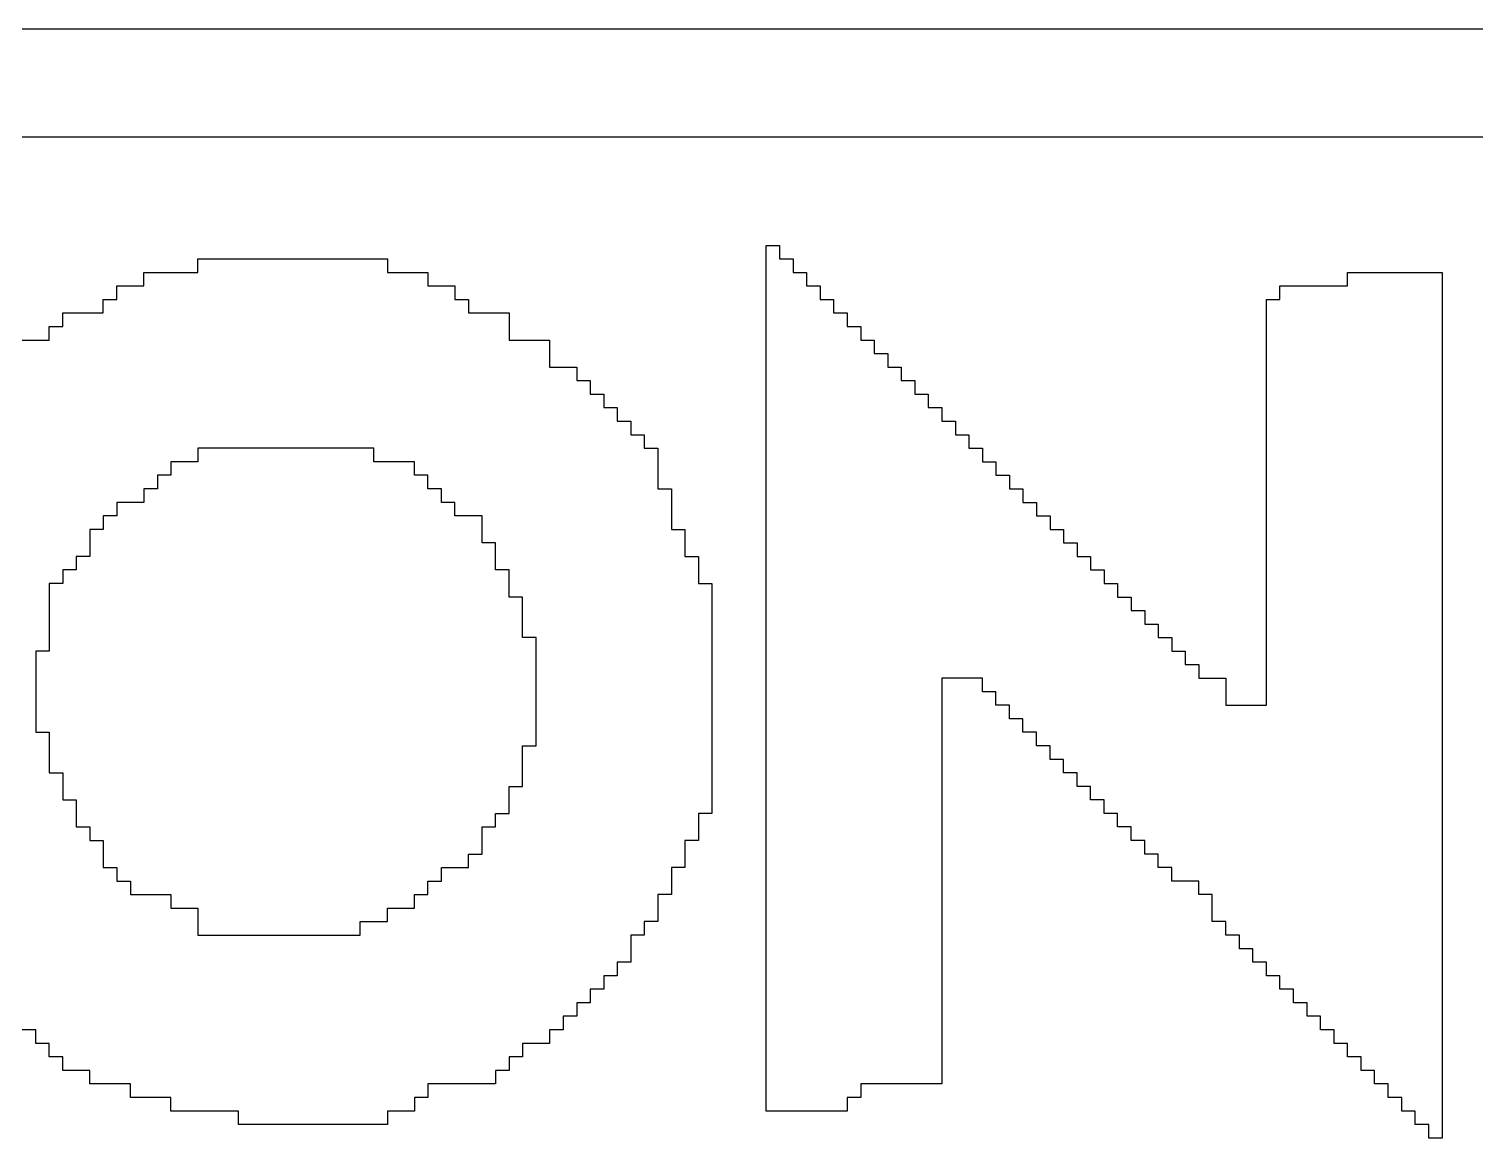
# Model space of a CAD drawing. Extents: x -38.5 to 38.5, y -15.1 to 10.1.
# Drawn here: x -22.24 to -5.12, y -2.98 to 10.14 of the extents above; entities that cross this region are included whole.
import ezdxf

# ---------------------------------------------------------------- set-up
doc = ezdxf.new("R2010")
doc.units = 0

msp = doc.modelspace()

# ---------------------------------------------------------------- linework, layer by layer
for p, q in [((-22.32, 10.136234), (-22.16, 10.136234)), ((-22.16, 10.136234), (-22, 10.136234)), ((-22, 10.136234), (-21.84, 10.136234)), ((-21.84, 10.136234), (-21.68, 10.136234)), ((-21.68, 10.136234), (-21.52, 10.136234)), ((-21.52, 10.136234), (-21.360001, 10.136234)), ((-21.360001, 10.136234), (-21.200001, 10.136234)), ((-21.200001, 10.136234), (-21.040001, 10.136234)), ((-21.040001, 10.136234), (-20.879999, 10.136234)), ((-20.879999, 10.136234), (-20.719999, 10.136234)), ((-20.719999, 10.136234), (-20.559999, 10.136234)), ((-20.559999, 10.136234), (-20.4, 10.136234)), ((-20.4, 10.136234), (-20.24, 10.136234)), ((-20.24, 10.136234), (-20.08, 10.136234)), ((-20.08, 10.136234), (-19.92, 10.136234)), ((-19.92, 10.136234), (-19.76, 10.136234)), ((-19.76, 10.136234), (-19.6, 10.136234)), ((-19.6, 10.136234), (-19.440001, 10.136234)), ((-19.440001, 10.136234), (-19.280001, 10.136234)), ((-19.280001, 10.136234), (-19.120001, 10.136234)), ((-19.120001, 10.136234), (-18.959999, 10.136234)), ((-18.959999, 10.136234), (-18.799999, 10.136234)), ((-18.799999, 10.136234), (-18.639999, 10.136234)), ((-18.639999, 10.136234), (-18.48, 10.136234)), ((-18.48, 10.136234), (-18.32, 10.136234)), ((-18.32, 10.136234), (-18.16, 10.136234)), ((-18.16, 10.136234), (-18, 10.136234)), ((-18, 10.136234), (-17.84, 10.136234)), ((-17.84, 10.136234), (-17.68, 10.136234)), ((-17.68, 10.136234), (-17.52, 10.136234)), ((-17.52, 10.136234), (-17.360001, 10.136234)), ((-17.360001, 10.136234), (-17.200001, 10.136234)), ((-17.200001, 10.136234), (-17.040001, 10.136234)), ((-17.040001, 10.136234), (-16.879999, 10.136234)), ((-16.879999, 10.136234), (-16.719999, 10.136234)), ((-16.719999, 10.136234), (-16.559999, 10.136234)), ((-16.559999, 10.136234), (-16.4, 10.136234)), ((-16.4, 10.136234), (-16.24, 10.136234)), ((-16.24, 10.136234), (-16.08, 10.136234)), ((-16.08, 10.136234), (-15.92, 10.136234)), ((-15.92, 10.136234), (-15.76, 10.136234)), ((-15.76, 10.136234), (-15.6, 10.136234)), ((-15.6, 10.136234), (-15.440001, 10.136234)), ((-15.440001, 10.136234), (-15.280001, 10.136234)), ((-15.280001, 10.136234), (-15.120001, 10.136234)), ((-15.120001, 10.136234), (-14.959999, 10.136234)), ((-14.959999, 10.136234), (-14.799999, 10.136234)), ((-14.799999, 10.136234), (-14.639999, 10.136234)), ((-14.639999, 10.136234), (-14.48, 10.136234)), ((-14.48, 10.136234), (-14.32, 10.136234)), ((-14.32, 10.136234), (-14.16, 10.136234)), ((-14.16, 10.136234), (-14, 10.136234)), ((-14, 10.136234), (-13.84, 10.136234)), ((-13.84, 10.136234), (-13.68, 10.136234)), ((-13.68, 10.136234), (-13.52, 10.136234)), ((-13.52, 10.136234), (-13.360001, 10.136234)), ((-13.360001, 10.136234), (-13.200001, 10.136234)), ((-13.200001, 10.136234), (-13.040001, 10.136234)), ((-13.040001, 10.136234), (-12.879999, 10.136234)), ((-12.879999, 10.136234), (-12.719999, 10.136234)), ((-12.719999, 10.136234), (-12.559999, 10.136234)), ((-12.559999, 10.136234), (-12.4, 10.136234)), ((-12.4, 10.136234), (-12.24, 10.136234)), ((-12.24, 10.136234), (-12.08, 10.136234)), ((-12.08, 10.136234), (-11.92, 10.136234)), ((-11.92, 10.136234), (-11.76, 10.136234)), ((-11.76, 10.136234), (-11.6, 10.136234)), ((-11.6, 10.136234), (-11.440001, 10.136234)), ((-11.440001, 10.136234), (-11.280001, 10.136234)), ((-11.280001, 10.136234), (-11.120001, 10.136234)), ((-11.120001, 10.136234), (-10.959999, 10.136234)), ((-10.959999, 10.136234), (-10.799999, 10.136234)), ((-10.799999, 10.136234), (-10.639999, 10.136234)), ((-10.639999, 10.136234), (-10.48, 10.136234)), ((-10.48, 10.136234), (-10.32, 10.136234)), ((-10.32, 10.136234), (-10.16, 10.136234)), ((-10.16, 10.136234), (-10, 10.136234)), ((-10, 10.136234), (-9.84, 10.136234)), ((-9.84, 10.136234), (-9.68, 10.136234)), ((-9.68, 10.136234), (-9.52, 10.136234)), ((-9.52, 10.136234), (-9.360001, 10.136234)), ((-9.360001, 10.136234), (-9.200001, 10.136234)), ((-9.200001, 10.136234), (-9.040001, 10.136234)), ((-9.040001, 10.136234), (-8.880001, 10.136234)), ((-8.880001, 10.136234), (-8.720001, 10.136234)), ((-8.720001, 10.136234), (-8.560001, 10.136234)), ((-8.560001, 10.136234), (-8.400002, 10.136234)), ((-8.400002, 10.136234), (-8.240002, 10.136234)), ((-8.240002, 10.136234), (-8.080002, 10.136234)), ((-8.080002, 10.136234), (-7.919998, 10.136234)), ((-7.919998, 10.136234), (-7.759998, 10.136234)), ((-7.759998, 10.136234), (-7.599998, 10.136234)), ((-7.599998, 10.136234), (-7.439999, 10.136234)), ((-7.439999, 10.136234), (-7.279999, 10.136234)), ((-7.279999, 10.136234), (-7.119999, 10.136234)), ((-7.119999, 10.136234), (-6.959999, 10.136234)), ((-6.959999, 10.136234), (-6.799999, 10.136234)), ((-6.799999, 10.136234), (-6.639999, 10.136234)), ((-6.639999, 10.136234), (-6.48, 10.136234)), ((-6.48, 10.136234), (-6.32, 10.136234)), ((-6.32, 10.136234), (-6.16, 10.136234)), ((-6.16, 10.136234), (-6, 10.136234)), ((-6, 10.136234), (-5.84, 10.136234)), ((-5.84, 10.136234), (-5.68, 10.136234)), ((-5.68, 10.136234), (-5.52, 10.136234)), ((-5.52, 10.136234), (-5.360001, 10.136234)), ((-5.360001, 10.136234), (-5.200001, 10.136234)), ((-5.200001, 10.136234), (-5.040001, 10.136234)), ((-22.16, 8.856234), (-22.32, 8.856234)), ((-22, 8.856234), (-22.16, 8.856234)), ((-21.84, 8.856234), (-22, 8.856234)), ((-21.68, 8.856234), (-21.84, 8.856234)), ((-21.52, 8.856234), (-21.68, 8.856234)), ((-21.360001, 8.856234), (-21.52, 8.856234)), ((-21.200001, 8.856234), (-21.360001, 8.856234)), ((-21.040001, 8.856234), (-21.200001, 8.856234)), ((-20.879999, 8.856234), (-21.040001, 8.856234)), ((-20.719999, 8.856234), (-20.879999, 8.856234)), ((-20.559999, 8.856234), (-20.719999, 8.856234)), ((-20.4, 8.856234), (-20.559999, 8.856234)), ((-20.24, 8.856234), (-20.4, 8.856234)), ((-20.08, 8.856234), (-20.24, 8.856234)), ((-19.92, 8.856234), (-20.08, 8.856234)), ((-19.76, 8.856234), (-19.92, 8.856234)), ((-19.6, 8.856234), (-19.76, 8.856234)), ((-19.440001, 8.856234), (-19.6, 8.856234)), ((-19.280001, 8.856234), (-19.440001, 8.856234)), ((-19.120001, 8.856234), (-19.280001, 8.856234)), ((-18.959999, 8.856234), (-19.120001, 8.856234)), ((-18.799999, 8.856234), (-18.959999, 8.856234)), ((-18.639999, 8.856234), (-18.799999, 8.856234)), ((-18.48, 8.856234), (-18.639999, 8.856234)), ((-18.32, 8.856234), (-18.48, 8.856234)), ((-18.16, 8.856234), (-18.32, 8.856234)), ((-18, 8.856234), (-18.16, 8.856234)), ((-17.84, 8.856234), (-18, 8.856234)), ((-17.68, 8.856234), (-17.84, 8.856234)), ((-17.52, 8.856234), (-17.68, 8.856234)), ((-17.360001, 8.856234), (-17.52, 8.856234)), ((-17.200001, 8.856234), (-17.360001, 8.856234)), ((-17.040001, 8.856234), (-17.200001, 8.856234)), ((-16.879999, 8.856234), (-17.040001, 8.856234)), ((-16.719999, 8.856234), (-16.879999, 8.856234)), ((-16.559999, 8.856234), (-16.719999, 8.856234)), ((-16.4, 8.856234), (-16.559999, 8.856234)), ((-16.24, 8.856234), (-16.4, 8.856234)), ((-16.08, 8.856234), (-16.24, 8.856234)), ((-15.92, 8.856234), (-16.08, 8.856234)), ((-15.76, 8.856234), (-15.92, 8.856234)), ((-15.6, 8.856234), (-15.76, 8.856234)), ((-15.440001, 8.856234), (-15.6, 8.856234)), ((-15.280001, 8.856234), (-15.440001, 8.856234)), ((-15.120001, 8.856234), (-15.280001, 8.856234)), ((-14.959999, 8.856234), (-15.120001, 8.856234)), ((-14.799999, 8.856234), (-14.959999, 8.856234)), ((-14.639999, 8.856234), (-14.799999, 8.856234)), ((-14.48, 8.856234), (-14.639999, 8.856234)), ((-14.32, 8.856234), (-14.48, 8.856234)), ((-14.16, 8.856234), (-14.32, 8.856234)), ((-14, 8.856234), (-14.16, 8.856234)), ((-13.84, 8.856234), (-14, 8.856234)), ((-13.68, 8.856234), (-13.84, 8.856234)), ((-13.52, 8.856234), (-13.68, 8.856234)), ((-13.360001, 8.856234), (-13.52, 8.856234)), ((-13.200001, 8.856234), (-13.360001, 8.856234)), ((-13.040001, 8.856234), (-13.200001, 8.856234)), ((-12.879999, 8.856234), (-13.040001, 8.856234)), ((-12.719999, 8.856234), (-12.879999, 8.856234)), ((-12.559999, 8.856234), (-12.719999, 8.856234)), ((-12.4, 8.856234), (-12.559999, 8.856234)), ((-12.24, 8.856234), (-12.4, 8.856234)), ((-12.08, 8.856234), (-12.24, 8.856234)), ((-11.92, 8.856234), (-12.08, 8.856234)), ((-11.76, 8.856234), (-11.92, 8.856234)), ((-11.6, 8.856234), (-11.76, 8.856234)), ((-11.440001, 8.856234), (-11.6, 8.856234)), ((-11.280001, 8.856234), (-11.440001, 8.856234)), ((-11.120001, 8.856234), (-11.280001, 8.856234)), ((-10.959999, 8.856234), (-11.120001, 8.856234)), ((-10.799999, 8.856234), (-10.959999, 8.856234)), ((-10.639999, 8.856234), (-10.799999, 8.856234)), ((-10.48, 8.856234), (-10.639999, 8.856234)), ((-10.32, 8.856234), (-10.48, 8.856234)), ((-10.16, 8.856234), (-10.32, 8.856234)), ((-10, 8.856234), (-10.16, 8.856234)), ((-9.84, 8.856234), (-10, 8.856234)), ((-9.68, 8.856234), (-9.84, 8.856234)), ((-9.52, 8.856234), (-9.68, 8.856234)), ((-9.360001, 8.856234), (-9.52, 8.856234)), ((-9.200001, 8.856234), (-9.360001, 8.856234)), ((-9.040001, 8.856234), (-9.200001, 8.856234)), ((-8.880001, 8.856234), (-9.040001, 8.856234)), ((-8.720001, 8.856234), (-8.880001, 8.856234)), ((-8.560001, 8.856234), (-8.720001, 8.856234)), ((-8.400002, 8.856234), (-8.560001, 8.856234)), ((-8.240002, 8.856234), (-8.400002, 8.856234)), ((-8.080002, 8.856234), (-8.240002, 8.856234)), ((-7.919998, 8.856234), (-8.080002, 8.856234)), ((-7.759998, 8.856234), (-7.919998, 8.856234)), ((-7.599998, 8.856234), (-7.759998, 8.856234)), ((-7.439999, 8.856234), (-7.599998, 8.856234)), ((-7.279999, 8.856234), (-7.439999, 8.856234)), ((-7.119999, 8.856234), (-7.279999, 8.856234)), ((-6.959999, 8.856234), (-7.119999, 8.856234)), ((-6.799999, 8.856234), (-6.959999, 8.856234)), ((-6.639999, 8.856234), (-6.799999, 8.856234)), ((-6.48, 8.856234), (-6.639999, 8.856234)), ((-6.32, 8.856234), (-6.48, 8.856234)), ((-6.16, 8.856234), (-6.32, 8.856234)), ((-6, 8.856234), (-6.16, 8.856234)), ((-5.84, 8.856234), (-6, 8.856234)), ((-5.68, 8.856234), (-5.84, 8.856234)), ((-5.52, 8.856234), (-5.68, 8.856234)), ((-5.360001, 8.856234), (-5.52, 8.856234)), ((-5.200001, 8.856234), (-5.360001, 8.856234)), ((-5.040001, 8.856234), (-5.200001, 8.856234)), ((-13.52, 7.576234), (-13.360001, 7.576234)), ((-13.52, 7.416234), (-13.52, 7.576234)), ((-13.360001, 7.576234), (-13.360001, 7.416234)), ((-20.24, 7.416234), (-20.08, 7.416234)), ((-20.24, 7.256234), (-20.24, 7.416234)), ((-20.08, 7.416234), (-19.92, 7.416234)), ((-19.92, 7.416234), (-19.76, 7.416234)), ((-19.76, 7.416234), (-19.6, 7.416234)), ((-19.6, 7.416234), (-19.440001, 7.416234)), ((-19.440001, 7.416234), (-19.280001, 7.416234)), ((-19.280001, 7.416234), (-19.120001, 7.416234)), ((-19.120001, 7.416234), (-18.959999, 7.416234)), ((-18.959999, 7.416234), (-18.799999, 7.416234)), ((-18.799999, 7.416234), (-18.639999, 7.416234)), ((-18.639999, 7.416234), (-18.48, 7.416234)), ((-18.48, 7.416234), (-18.32, 7.416234)), ((-18.32, 7.416234), (-18.16, 7.416234)), ((-18.16, 7.416234), (-18, 7.416234)), ((-18, 7.416234), (-18, 7.256234)), ((-13.52, 7.256234), (-13.52, 7.416234)), ((-13.360001, 7.416234), (-13.200001, 7.416234)), ((-13.200001, 7.416234), (-13.200001, 7.256234)), ((-20.879999, 7.256234), (-20.719999, 7.256234)), ((-20.879999, 7.096234), (-20.879999, 7.256234)), ((-20.719999, 7.256234), (-20.559999, 7.256234)), ((-20.559999, 7.256234), (-20.4, 7.256234)), ((-20.4, 7.256234), (-20.24, 7.256234)), ((-18, 7.256234), (-17.84, 7.256234)), ((-17.84, 7.256234), (-17.68, 7.256234)), ((-17.68, 7.256234), (-17.52, 7.256234)), ((-17.52, 7.256234), (-17.52, 7.096234)), ((-13.52, 7.096234), (-13.52, 7.256234)), ((-13.200001, 7.256234), (-13.040001, 7.256234)), ((-13.040001, 7.256234), (-13.040001, 7.096234)), ((-6.639999, 7.256234), (-6.48, 7.256234)), ((-6.639999, 7.096234), (-6.639999, 7.256234)), ((-6.48, 7.256234), (-6.32, 7.256234)), ((-6.32, 7.256234), (-6.16, 7.256234)), ((-6.16, 7.256234), (-6, 7.256234)), ((-6, 7.256234), (-5.84, 7.256234)), ((-5.84, 7.256234), (-5.68, 7.256234)), ((-5.68, 7.256234), (-5.52, 7.256234)), ((-5.52, 7.256234), (-5.52, 7.096234)), ((-21.200001, 7.096234), (-21.040001, 7.096234)), ((-21.200001, 6.936234), (-21.200001, 7.096234)), ((-21.040001, 7.096234), (-20.879999, 7.096234)), ((-17.52, 7.096234), (-17.360001, 7.096234)), ((-17.360001, 7.096234), (-17.200001, 7.096234)), ((-17.200001, 7.096234), (-17.200001, 6.936234)), ((-13.52, 6.936234), (-13.52, 7.096234)), ((-13.040001, 7.096234), (-12.879999, 7.096234)), ((-12.879999, 7.096234), (-12.879999, 6.936234)), ((-7.439999, 7.096234), (-7.279999, 7.096234)), ((-7.439999, 6.936234), (-7.439999, 7.096234)), ((-7.279999, 7.096234), (-7.119999, 7.096234)), ((-7.119999, 7.096234), (-6.959999, 7.096234)), ((-6.959999, 7.096234), (-6.799999, 7.096234)), ((-6.799999, 7.096234), (-6.639999, 7.096234)), ((-5.52, 7.096234), (-5.52, 6.936234)), ((-21.360001, 6.936234), (-21.200001, 6.936234)), ((-21.360001, 6.776235), (-21.360001, 6.936234)), ((-17.200001, 6.936234), (-17.040001, 6.936234)), ((-17.040001, 6.936234), (-17.040001, 6.776235)), ((-13.52, 6.776235), (-13.52, 6.936234)), ((-12.879999, 6.936234), (-12.719999, 6.936234)), ((-12.719999, 6.936234), (-12.719999, 6.776235)), ((-7.599998, 6.936234), (-7.439999, 6.936234)), ((-7.599998, 6.776235), (-7.599998, 6.936234)), ((-5.52, 6.936234), (-5.52, 6.776235)), ((-21.84, 6.776235), (-21.68, 6.776235)), ((-21.84, 6.616234), (-21.84, 6.776235)), ((-21.68, 6.776235), (-21.52, 6.776235)), ((-21.52, 6.776235), (-21.360001, 6.776235)), ((-17.040001, 6.776235), (-16.879999, 6.776235)), ((-16.879999, 6.776235), (-16.719999, 6.776235)), ((-16.719999, 6.776235), (-16.559999, 6.776235)), ((-16.559999, 6.776235), (-16.559999, 6.616234)), ((-13.52, 6.616234), (-13.52, 6.776235)), ((-12.719999, 6.776235), (-12.559999, 6.776235)), ((-12.559999, 6.776235), (-12.559999, 6.616234)), ((-7.599998, 6.616234), (-7.599998, 6.776235)), ((-5.52, 6.776235), (-5.52, 6.616234)), ((-22, 6.616234), (-21.84, 6.616234)), ((-22, 6.456234), (-22, 6.616234)), ((-16.559999, 6.616234), (-16.559999, 6.456234)), ((-13.52, 6.456234), (-13.52, 6.616234)), ((-12.559999, 6.616234), (-12.4, 6.616234)), ((-12.4, 6.616234), (-12.4, 6.456234)), ((-7.599998, 6.456234), (-7.599998, 6.616234)), ((-5.52, 6.616234), (-5.52, 6.456234)), ((-22.32, 6.456234), (-22.16, 6.456234)), ((-22.16, 6.456234), (-22, 6.456234)), ((-16.559999, 6.456234), (-16.4, 6.456234)), ((-16.4, 6.456234), (-16.24, 6.456234)), ((-16.24, 6.456234), (-16.08, 6.456234)), ((-16.08, 6.456234), (-16.08, 6.296234)), ((-13.52, 6.296234), (-13.52, 6.456234)), ((-12.4, 6.456234), (-12.24, 6.456234)), ((-12.24, 6.456234), (-12.24, 6.296234)), ((-7.599998, 6.296234), (-7.599998, 6.456234)), ((-5.52, 6.456234), (-5.52, 6.296234)), ((-16.08, 6.296234), (-16.08, 6.136234)), ((-13.52, 6.136234), (-13.52, 6.296234)), ((-12.24, 6.296234), (-12.08, 6.296234)), ((-12.08, 6.296234), (-12.08, 6.136234)), ((-7.599998, 6.136234), (-7.599998, 6.296234)), ((-5.52, 6.296234), (-5.52, 6.136234)), ((-16.08, 6.136234), (-15.92, 6.136234)), ((-15.92, 6.136234), (-15.76, 6.136234)), ((-15.76, 6.136234), (-15.76, 5.976234)), ((-13.52, 5.976234), (-13.52, 6.136234)), ((-12.08, 6.136234), (-11.92, 6.136234)), ((-11.92, 6.136234), (-11.92, 5.976234)), ((-7.599998, 5.976234), (-7.599998, 6.136234)), ((-5.52, 6.136234), (-5.52, 5.976234)), ((-15.76, 5.976234), (-15.6, 5.976234)), ((-15.6, 5.976234), (-15.6, 5.816235)), ((-13.52, 5.816235), (-13.52, 5.976234)), ((-11.92, 5.976234), (-11.76, 5.976234)), ((-11.76, 5.976234), (-11.76, 5.816235)), ((-7.599998, 5.816235), (-7.599998, 5.976234)), ((-5.52, 5.976234), (-5.52, 5.816235)), ((-15.6, 5.816235), (-15.440001, 5.816235)), ((-15.440001, 5.816235), (-15.440001, 5.656234)), ((-15.440001, 5.656234), (-15.280001, 5.656234)), ((-15.280001, 5.656234), (-15.280001, 5.496234)), ((-13.52, 5.656234), (-13.52, 5.816235)), ((-13.52, 5.496234), (-13.52, 5.656234)), ((-11.76, 5.816235), (-11.6, 5.816235)), ((-11.6, 5.816235), (-11.6, 5.656234)), ((-11.6, 5.656234), (-11.440001, 5.656234)), ((-11.440001, 5.656234), (-11.440001, 5.496234)), ((-7.599998, 5.656234), (-7.599998, 5.816235)), ((-7.599998, 5.496234), (-7.599998, 5.656234)), ((-5.52, 5.816235), (-5.52, 5.656234)), ((-5.52, 5.656234), (-5.52, 5.496234)), ((-15.280001, 5.496234), (-15.120001, 5.496234)), ((-15.120001, 5.496234), (-15.120001, 5.336234)), ((-13.52, 5.336234), (-13.52, 5.496234)), ((-11.440001, 5.496234), (-11.280001, 5.496234)), ((-11.280001, 5.496234), (-11.280001, 5.336234)), ((-7.599998, 5.336234), (-7.599998, 5.496234)), ((-5.52, 5.496234), (-5.52, 5.336234)), ((-15.120001, 5.336234), (-14.959999, 5.336234)), ((-14.959999, 5.336234), (-14.959999, 5.176234)), ((-13.52, 5.176234), (-13.52, 5.336234)), ((-11.280001, 5.336234), (-11.120001, 5.336234)), ((-11.120001, 5.336234), (-11.120001, 5.176234)), ((-7.599998, 5.176234), (-7.599998, 5.336234)), ((-5.52, 5.336234), (-5.52, 5.176234)), ((-20.08, 5.176234), (-20.24, 5.176234)), ((-20.24, 5.176234), (-20.24, 5.016234)), ((-19.92, 5.176234), (-20.08, 5.176234)), ((-19.76, 5.176234), (-19.92, 5.176234)), ((-19.6, 5.176234), (-19.76, 5.176234)), ((-19.440001, 5.176234), (-19.6, 5.176234)), ((-19.280001, 5.176234), (-19.440001, 5.176234)), ((-19.120001, 5.176234), (-19.280001, 5.176234)), ((-18.959999, 5.176234), (-19.120001, 5.176234)), ((-18.799999, 5.176234), (-18.959999, 5.176234)), ((-18.639999, 5.176234), (-18.799999, 5.176234)), ((-18.48, 5.176234), (-18.639999, 5.176234)), ((-18.32, 5.176234), (-18.48, 5.176234)), ((-18.16, 5.176234), (-18.32, 5.176234)), ((-18.16, 5.016234), (-18.16, 5.176234)), ((-14.959999, 5.176234), (-14.799999, 5.176234)), ((-14.799999, 5.176234), (-14.799999, 5.016234)), ((-13.52, 5.016234), (-13.52, 5.176234)), ((-11.120001, 5.176234), (-10.959999, 5.176234)), ((-10.959999, 5.176234), (-10.959999, 5.016234)), ((-7.599998, 5.016234), (-7.599998, 5.176234)), ((-5.52, 5.176234), (-5.52, 5.016234)), ((-20.4, 5.016234), (-20.559999, 5.016234)), ((-20.559999, 5.016234), (-20.559999, 4.856235)), ((-20.24, 5.016234), (-20.4, 5.016234)), ((-18, 5.016234), (-18.16, 5.016234)), ((-17.84, 5.016234), (-18, 5.016234)), ((-17.68, 5.016234), (-17.84, 5.016234)), ((-17.68, 4.856235), (-17.68, 5.016234)), ((-14.799999, 5.016234), (-14.799999, 4.856235)), ((-13.52, 4.856235), (-13.52, 5.016234)), ((-10.959999, 5.016234), (-10.799999, 5.016234)), ((-10.799999, 5.016234), (-10.799999, 4.856235)), ((-7.599998, 4.856235), (-7.599998, 5.016234)), ((-5.52, 5.016234), (-5.52, 4.856235)), ((-20.559999, 4.856235), (-20.719999, 4.856235)), ((-20.719999, 4.856235), (-20.719999, 4.696234)), ((-17.52, 4.856235), (-17.68, 4.856235)), ((-17.52, 4.696234), (-17.52, 4.856235)), ((-14.799999, 4.856235), (-14.799999, 4.696234)), ((-13.52, 4.696234), (-13.52, 4.856235)), ((-10.799999, 4.856235), (-10.639999, 4.856235)), ((-10.639999, 4.856235), (-10.639999, 4.696234)), ((-7.599998, 4.696234), (-7.599998, 4.856235)), ((-5.52, 4.856235), (-5.52, 4.696234)), ((-20.719999, 4.696234), (-20.879999, 4.696234)), ((-20.879999, 4.696234), (-20.879999, 4.536234)), ((-17.360001, 4.696234), (-17.52, 4.696234)), ((-17.360001, 4.536234), (-17.360001, 4.696234)), ((-14.799999, 4.696234), (-14.639999, 4.696234)), ((-14.639999, 4.696234), (-14.639999, 4.536234)), ((-13.52, 4.536234), (-13.52, 4.696234)), ((-10.639999, 4.696234), (-10.48, 4.696234)), ((-10.48, 4.696234), (-10.48, 4.536234)), ((-7.599998, 4.536234), (-7.599998, 4.696234)), ((-5.52, 4.696234), (-5.52, 4.536234)), ((-21.040001, 4.536234), (-21.200001, 4.536234)), ((-21.200001, 4.536234), (-21.200001, 4.376234)), ((-20.879999, 4.536234), (-21.040001, 4.536234)), ((-17.200001, 4.536234), (-17.360001, 4.536234)), ((-17.200001, 4.376234), (-17.200001, 4.536234)), ((-14.639999, 4.536234), (-14.639999, 4.376234)), ((-13.52, 4.376234), (-13.52, 4.536234)), ((-10.48, 4.536234), (-10.32, 4.536234)), ((-10.32, 4.536234), (-10.32, 4.376234)), ((-7.599998, 4.376234), (-7.599998, 4.536234)), ((-5.52, 4.536234), (-5.52, 4.376234)), ((-21.200001, 4.376234), (-21.360001, 4.376234)), ((-21.360001, 4.376234), (-21.360001, 4.216234)), ((-17.040001, 4.376234), (-17.200001, 4.376234)), ((-16.879999, 4.376234), (-17.040001, 4.376234)), ((-16.879999, 4.216234), (-16.879999, 4.376234)), ((-14.639999, 4.376234), (-14.639999, 4.216234)), ((-13.52, 4.216234), (-13.52, 4.376234)), ((-10.32, 4.376234), (-10.16, 4.376234)), ((-10.16, 4.376234), (-10.16, 4.216234)), ((-7.599998, 4.216234), (-7.599998, 4.376234)), ((-5.52, 4.376234), (-5.52, 4.216234)), ((-21.360001, 4.216234), (-21.52, 4.216234)), ((-21.52, 4.216234), (-21.52, 4.056234)), ((-16.879999, 4.056234), (-16.879999, 4.216234)), ((-14.639999, 4.216234), (-14.48, 4.216234)), ((-14.48, 4.216234), (-14.48, 4.056234)), ((-13.52, 4.056234), (-13.52, 4.216234)), ((-10.16, 4.216234), (-10, 4.216234)), ((-10, 4.216234), (-10, 4.056234)), ((-7.599998, 4.056234), (-7.599998, 4.216234)), ((-5.52, 4.216234), (-5.52, 4.056234)), ((-21.52, 4.056234), (-21.52, 3.896235)), ((-16.719999, 4.056234), (-16.879999, 4.056234)), ((-16.719999, 3.896235), (-16.719999, 4.056234)), ((-14.48, 4.056234), (-14.48, 3.896235)), ((-13.52, 3.896235), (-13.52, 4.056234)), ((-10, 4.056234), (-9.84, 4.056234)), ((-9.84, 4.056234), (-9.84, 3.896235)), ((-7.599998, 3.896235), (-7.599998, 4.056234)), ((-5.52, 4.056234), (-5.52, 3.896235)), ((-21.52, 3.896235), (-21.68, 3.896235)), ((-21.68, 3.896235), (-21.68, 3.736235)), ((-16.719999, 3.736235), (-16.719999, 3.896235)), ((-14.48, 3.896235), (-14.32, 3.896235)), ((-14.32, 3.896235), (-14.32, 3.736235)), ((-13.52, 3.736235), (-13.52, 3.896235)), ((-9.84, 3.896235), (-9.68, 3.896235)), ((-9.68, 3.896235), (-9.68, 3.736235)), ((-7.599998, 3.736235), (-7.599998, 3.896235)), ((-5.52, 3.896235), (-5.52, 3.736235)), ((-21.68, 3.736235), (-21.84, 3.736235)), ((-21.84, 3.736235), (-21.84, 3.576234)), ((-16.559999, 3.736235), (-16.719999, 3.736235)), ((-16.559999, 3.576234), (-16.559999, 3.736235)), ((-14.32, 3.736235), (-14.32, 3.576234)), ((-13.52, 3.576234), (-13.52, 3.736235)), ((-9.68, 3.736235), (-9.52, 3.736235)), ((-9.52, 3.736235), (-9.52, 3.576234)), ((-7.599998, 3.576234), (-7.599998, 3.736235)), ((-5.52, 3.736235), (-5.52, 3.576234)), ((-21.84, 3.576234), (-22, 3.576234)), ((-22, 3.576234), (-22, 3.416234)), ((-16.559999, 3.416234), (-16.559999, 3.576234)), ((-14.32, 3.576234), (-14.16, 3.576234)), ((-14.16, 3.576234), (-14.16, 3.416234)), ((-13.52, 3.416234), (-13.52, 3.576234)), ((-9.52, 3.576234), (-9.360001, 3.576234)), ((-9.360001, 3.576234), (-9.360001, 3.416234)), ((-7.599998, 3.416234), (-7.599998, 3.576234)), ((-5.52, 3.576234), (-5.52, 3.416234)), ((-22, 3.416234), (-22, 3.256234)), ((-22, 3.256234), (-22, 3.096234)), ((-16.4, 3.416234), (-16.559999, 3.416234)), ((-16.4, 3.256234), (-16.4, 3.416234)), ((-16.4, 3.096234), (-16.4, 3.256234)), ((-14.16, 3.416234), (-14.16, 3.256234)), ((-14.16, 3.256234), (-14.16, 3.096234)), ((-13.52, 3.256234), (-13.52, 3.416234)), ((-13.52, 3.096234), (-13.52, 3.256234)), ((-9.360001, 3.416234), (-9.200001, 3.416234)), ((-9.200001, 3.416234), (-9.200001, 3.256234)), ((-9.200001, 3.256234), (-9.040001, 3.256234)), ((-9.040001, 3.256234), (-9.040001, 3.096234)), ((-7.599998, 3.256234), (-7.599998, 3.416234)), ((-7.599998, 3.096234), (-7.599998, 3.256234)), ((-5.52, 3.416234), (-5.52, 3.256234)), ((-5.52, 3.256234), (-5.52, 3.096234)), ((-22, 3.096234), (-22, 2.936234)), ((-16.4, 2.936234), (-16.4, 3.096234)), ((-14.16, 3.096234), (-14.16, 2.936234)), ((-13.52, 2.936234), (-13.52, 3.096234)), ((-9.040001, 3.096234), (-8.880001, 3.096234)), ((-8.880001, 3.096234), (-8.880001, 2.936234)), ((-7.599998, 2.936234), (-7.599998, 3.096234)), ((-5.52, 3.096234), (-5.52, 2.936234)), ((-22, 2.936234), (-22, 2.776235)), ((-16.24, 2.936234), (-16.4, 2.936234)), ((-16.24, 2.776235), (-16.24, 2.936234)), ((-14.16, 2.936234), (-14.16, 2.776235)), ((-13.52, 2.776235), (-13.52, 2.936234)), ((-8.880001, 2.936234), (-8.720001, 2.936234)), ((-8.720001, 2.936234), (-8.720001, 2.776235)), ((-7.599998, 2.776235), (-7.599998, 2.936234)), ((-5.52, 2.936234), (-5.52, 2.776235)), ((-22, 2.776235), (-22.16, 2.776235)), ((-22.16, 2.776235), (-22.16, 2.616234)), ((-16.24, 2.616234), (-16.24, 2.776235)), ((-14.16, 2.776235), (-14.16, 2.616234)), ((-13.52, 2.616234), (-13.52, 2.776235)), ((-8.720001, 2.776235), (-8.560001, 2.776235)), ((-8.560001, 2.776235), (-8.560001, 2.616234)), ((-7.599998, 2.616234), (-7.599998, 2.776235)), ((-5.52, 2.776235), (-5.52, 2.616234)), ((-22.16, 2.616234), (-22.16, 2.456234)), ((-16.24, 2.456234), (-16.24, 2.616234)), ((-14.16, 2.616234), (-14.16, 2.456234)), ((-13.52, 2.456234), (-13.52, 2.616234)), ((-8.560001, 2.616234), (-8.400002, 2.616234)), ((-8.400002, 2.616234), (-8.400002, 2.456234)), ((-7.599998, 2.456234), (-7.599998, 2.616234)), ((-5.52, 2.616234), (-5.52, 2.456234)), ((-22.16, 2.456234), (-22.16, 2.296234)), ((-16.24, 2.296234), (-16.24, 2.456234)), ((-14.16, 2.456234), (-14.16, 2.296234)), ((-13.52, 2.296234), (-13.52, 2.456234)), ((-11.280001, 2.456234), (-11.440001, 2.456234)), ((-11.440001, 2.456234), (-11.440001, 2.296234)), ((-11.120001, 2.456234), (-11.280001, 2.456234)), ((-10.959999, 2.456234), (-11.120001, 2.456234)), ((-10.959999, 2.296234), (-10.959999, 2.456234)), ((-8.400002, 2.456234), (-8.240002, 2.456234)), ((-8.240002, 2.456234), (-8.080002, 2.456234)), ((-8.080002, 2.456234), (-8.080002, 2.296234)), ((-7.599998, 2.296234), (-7.599998, 2.456234)), ((-5.52, 2.456234), (-5.52, 2.296234)), ((-22.16, 2.296234), (-22.16, 2.136234)), ((-16.24, 2.136234), (-16.24, 2.296234)), ((-14.16, 2.296234), (-14.16, 2.136234)), ((-13.52, 2.136234), (-13.52, 2.296234)), ((-11.440001, 2.296234), (-11.440001, 2.136234)), ((-10.799999, 2.296234), (-10.959999, 2.296234)), ((-10.799999, 2.136234), (-10.799999, 2.296234)), ((-8.080002, 2.296234), (-8.080002, 2.136234)), ((-7.599998, 2.136234), (-7.599998, 2.296234)), ((-5.52, 2.296234), (-5.52, 2.136234)), ((-22.16, 2.136234), (-22.16, 1.976234)), ((-16.24, 1.976234), (-16.24, 2.136234)), ((-14.16, 2.136234), (-14.16, 1.976234)), ((-13.52, 1.976234), (-13.52, 2.136234)), ((-11.440001, 2.136234), (-11.440001, 1.976234)), ((-10.639999, 2.136234), (-10.799999, 2.136234)), ((-10.639999, 1.976234), (-10.639999, 2.136234)), ((-8.080002, 2.136234), (-7.919998, 2.136234)), ((-7.919998, 2.136234), (-7.759998, 2.136234)), ((-7.759998, 2.136234), (-7.599998, 2.136234)), ((-5.52, 2.136234), (-5.52, 1.976234)), ((-22.16, 1.976234), (-22.16, 1.816235)), ((-16.24, 1.816235), (-16.24, 1.976234)), ((-14.16, 1.976234), (-14.16, 1.816235)), ((-13.52, 1.816235), (-13.52, 1.976234)), ((-11.440001, 1.976234), (-11.440001, 1.816235)), ((-10.48, 1.976234), (-10.639999, 1.976234)), ((-10.48, 1.816235), (-10.48, 1.976234)), ((-5.52, 1.976234), (-5.52, 1.816235)), ((-22.16, 1.816235), (-22, 1.816235)), ((-22, 1.816235), (-22, 1.656234)), ((-16.24, 1.656234), (-16.24, 1.816235)), ((-14.16, 1.816235), (-14.16, 1.656234)), ((-13.52, 1.656234), (-13.52, 1.816235)), ((-11.440001, 1.816235), (-11.440001, 1.656234)), ((-10.32, 1.816235), (-10.48, 1.816235)), ((-10.32, 1.656234), (-10.32, 1.816235)), ((-5.52, 1.816235), (-5.52, 1.656234)), ((-22, 1.656234), (-22, 1.496234)), ((-16.4, 1.656234), (-16.24, 1.656234)), ((-16.4, 1.496234), (-16.4, 1.656234)), ((-14.16, 1.656234), (-14.16, 1.496234)), ((-13.52, 1.496234), (-13.52, 1.656234)), ((-11.440001, 1.656234), (-11.440001, 1.496234)), ((-10.16, 1.656234), (-10.32, 1.656234)), ((-10.16, 1.496234), (-10.16, 1.656234)), ((-5.52, 1.656234), (-5.52, 1.496234)), ((-22, 1.496234), (-22, 1.336234)), ((-16.4, 1.336234), (-16.4, 1.496234)), ((-14.16, 1.496234), (-14.16, 1.336234)), ((-13.52, 1.336234), (-13.52, 1.496234)), ((-11.440001, 1.496234), (-11.440001, 1.336234)), ((-10, 1.496234), (-10.16, 1.496234)), ((-10, 1.336234), (-10, 1.496234)), ((-5.52, 1.496234), (-5.52, 1.336234)), ((-22, 1.336234), (-21.84, 1.336234)), ((-21.84, 1.336234), (-21.84, 1.176234)), ((-16.4, 1.176234), (-16.4, 1.336234)), ((-14.16, 1.336234), (-14.16, 1.176234)), ((-13.52, 1.176234), (-13.52, 1.336234)), ((-11.440001, 1.336234), (-11.440001, 1.176234)), ((-9.84, 1.336234), (-10, 1.336234)), ((-9.84, 1.176234), (-9.84, 1.336234)), ((-5.52, 1.336234), (-5.52, 1.176234)), ((-21.84, 1.176234), (-21.84, 1.016234)), ((-16.559999, 1.176234), (-16.4, 1.176234)), ((-16.559999, 1.016234), (-16.559999, 1.176234)), ((-14.16, 1.176234), (-14.16, 1.016234)), ((-13.52, 1.016234), (-13.52, 1.176234)), ((-11.440001, 1.176234), (-11.440001, 1.016234)), ((-9.68, 1.176234), (-9.84, 1.176234)), ((-9.68, 1.016234), (-9.68, 1.176234)), ((-5.52, 1.176234), (-5.52, 1.016234)), ((-21.84, 1.016234), (-21.68, 1.016234)), ((-21.68, 1.016234), (-21.68, 0.856235)), ((-21.68, 0.856235), (-21.68, 0.696234)), ((-16.719999, 0.856235), (-16.559999, 0.856235)), ((-16.719999, 0.696234), (-16.719999, 0.856235)), ((-16.559999, 0.856235), (-16.559999, 1.016234)), ((-14.16, 0.856235), (-14.32, 0.856235)), ((-14.32, 0.856235), (-14.32, 0.696234)), ((-14.16, 1.016234), (-14.16, 0.856235)), ((-13.52, 0.856235), (-13.52, 1.016234)), ((-13.52, 0.696234), (-13.52, 0.856235)), ((-11.440001, 1.016234), (-11.440001, 0.856235)), ((-11.440001, 0.856235), (-11.440001, 0.696234)), ((-9.52, 1.016234), (-9.68, 1.016234)), ((-9.52, 0.856235), (-9.52, 1.016234)), ((-9.360001, 0.856235), (-9.52, 0.856235)), ((-9.360001, 0.696234), (-9.360001, 0.856235)), ((-5.52, 1.016234), (-5.52, 0.856235)), ((-5.52, 0.856235), (-5.52, 0.696234)), ((-21.68, 0.696234), (-21.52, 0.696234)), ((-21.52, 0.696234), (-21.52, 0.536234)), ((-16.879999, 0.696234), (-16.719999, 0.696234)), ((-16.879999, 0.536234), (-16.879999, 0.696234)), ((-14.32, 0.696234), (-14.32, 0.536234)), ((-13.52, 0.536234), (-13.52, 0.696234)), ((-11.440001, 0.696234), (-11.440001, 0.536234)), ((-9.200001, 0.696234), (-9.360001, 0.696234)), ((-9.200001, 0.536234), (-9.200001, 0.696234)), ((-5.52, 0.696234), (-5.52, 0.536234)), ((-21.52, 0.536234), (-21.360001, 0.536234)), ((-21.360001, 0.536234), (-21.360001, 0.376234)), ((-16.879999, 0.376234), (-16.879999, 0.536234)), ((-14.32, 0.536234), (-14.48, 0.536234)), ((-14.48, 0.536234), (-14.48, 0.376234)), ((-13.52, 0.376234), (-13.52, 0.536234)), ((-11.440001, 0.536234), (-11.440001, 0.376234)), ((-9.040001, 0.536234), (-9.200001, 0.536234)), ((-9.040001, 0.376234), (-9.040001, 0.536234)), ((-5.52, 0.536234), (-5.52, 0.376234)), ((-21.360001, 0.376234), (-21.360001, 0.216234)), ((-17.040001, 0.376234), (-16.879999, 0.376234)), ((-17.040001, 0.216234), (-17.040001, 0.376234)), ((-14.48, 0.376234), (-14.48, 0.216234)), ((-13.52, 0.216234), (-13.52, 0.376234)), ((-11.440001, 0.376234), (-11.440001, 0.216234)), ((-8.880001, 0.376234), (-9.040001, 0.376234)), ((-8.880001, 0.216234), (-8.880001, 0.376234)), ((-5.52, 0.376234), (-5.52, 0.216234)), ((-21.360001, 0.216234), (-21.200001, 0.216234)), ((-21.200001, 0.216234), (-21.200001, 0.056234)), ((-17.360001, 0.216234), (-17.200001, 0.216234)), ((-17.360001, 0.056234), (-17.360001, 0.216234)), ((-17.200001, 0.216234), (-17.040001, 0.216234)), ((-14.48, 0.216234), (-14.639999, 0.216234)), ((-14.639999, 0.216234), (-14.639999, 0.056234)), ((-13.52, 0.056234), (-13.52, 0.216234)), ((-11.440001, 0.216234), (-11.440001, 0.056234)), ((-8.720001, 0.216234), (-8.880001, 0.216234)), ((-8.720001, 0.056234), (-8.720001, 0.216234)), ((-5.52, 0.216234), (-5.52, 0.056234)), ((-21.200001, 0.056234), (-21.040001, 0.056234)), ((-21.040001, 0.056234), (-21.040001, -0.103765)), ((-17.52, 0.056234), (-17.360001, 0.056234)), ((-17.52, -0.103765), (-17.52, 0.056234)), ((-14.639999, 0.056234), (-14.639999, -0.103765)), ((-13.52, -0.103765), (-13.52, 0.056234)), ((-11.440001, 0.056234), (-11.440001, -0.103765)), ((-8.560001, 0.056234), (-8.720001, 0.056234)), ((-8.400002, 0.056234), (-8.560001, 0.056234)), ((-8.400002, -0.103765), (-8.400002, 0.056234)), ((-5.52, 0.056234), (-5.52, -0.103765)), ((-21.040001, -0.103765), (-20.879999, -0.103765)), ((-20.879999, -0.103765), (-20.719999, -0.103765)), ((-20.719999, -0.103765), (-20.559999, -0.103765)), ((-20.559999, -0.103765), (-20.559999, -0.263765)), ((-17.68, -0.103765), (-17.52, -0.103765)), ((-17.68, -0.263765), (-17.68, -0.103765)), ((-14.639999, -0.103765), (-14.799999, -0.103765)), ((-14.799999, -0.103765), (-14.799999, -0.263765)), ((-13.52, -0.263765), (-13.52, -0.103765)), ((-11.440001, -0.103765), (-11.440001, -0.263765)), ((-8.240002, -0.103765), (-8.400002, -0.103765)), ((-8.240002, -0.263765), (-8.240002, -0.103765)), ((-5.52, -0.103765), (-5.52, -0.263765)), ((-20.559999, -0.263765), (-20.4, -0.263765)), ((-20.4, -0.263765), (-20.24, -0.263765)), ((-20.24, -0.263765), (-20.24, -0.423765)), ((-18, -0.263765), (-17.84, -0.263765)), ((-18, -0.423765), (-18, -0.263765)), ((-17.84, -0.263765), (-17.68, -0.263765)), ((-14.799999, -0.263765), (-14.799999, -0.423765)), ((-13.52, -0.423765), (-13.52, -0.263765)), ((-11.440001, -0.263765), (-11.440001, -0.423765)), ((-8.240002, -0.423765), (-8.240002, -0.263765)), ((-5.52, -0.263765), (-5.52, -0.423765)), ((-20.24, -0.423765), (-20.24, -0.583765)), ((-18.32, -0.423765), (-18.16, -0.423765)), ((-18.32, -0.583765), (-18.32, -0.423765)), ((-18.16, -0.423765), (-18, -0.423765)), ((-14.799999, -0.423765), (-14.959999, -0.423765)), ((-14.959999, -0.423765), (-14.959999, -0.583765)), ((-13.52, -0.583765), (-13.52, -0.423765)), ((-11.440001, -0.423765), (-11.440001, -0.583765)), ((-8.080002, -0.423765), (-8.240002, -0.423765)), ((-8.080002, -0.583765), (-8.080002, -0.423765)), ((-5.52, -0.423765), (-5.52, -0.583765)), ((-20.24, -0.583765), (-20.08, -0.583765)), ((-20.08, -0.583765), (-19.92, -0.583765)), ((-19.92, -0.583765), (-19.76, -0.583765)), ((-19.76, -0.583765), (-19.6, -0.583765)), ((-19.6, -0.583765), (-19.440001, -0.583765)), ((-19.440001, -0.583765), (-19.280001, -0.583765)), ((-19.280001, -0.583765), (-19.120001, -0.583765)), ((-19.120001, -0.583765), (-18.959999, -0.583765)), ((-18.959999, -0.583765), (-18.799999, -0.583765)), ((-18.799999, -0.583765), (-18.639999, -0.583765)), ((-18.639999, -0.583765), (-18.48, -0.583765)), ((-18.48, -0.583765), (-18.32, -0.583765)), ((-14.959999, -0.583765), (-15.120001, -0.583765)), ((-15.120001, -0.583765), (-15.120001, -0.743765)), ((-13.52, -0.743765), (-13.52, -0.583765)), ((-11.440001, -0.583765), (-11.440001, -0.743765)), ((-7.919998, -0.583765), (-8.080002, -0.583765)), ((-7.919998, -0.743765), (-7.919998, -0.583765)), ((-5.52, -0.583765), (-5.52, -0.743765)), ((-15.120001, -0.743765), (-15.120001, -0.903767)), ((-13.52, -0.903767), (-13.52, -0.743765)), ((-11.440001, -0.743765), (-11.440001, -0.903767)), ((-7.759998, -0.743765), (-7.919998, -0.743765)), ((-7.759998, -0.903767), (-7.759998, -0.743765)), ((-5.52, -0.743765), (-5.52, -0.903767)), ((-15.120001, -0.903767), (-15.280001, -0.903767)), ((-15.280001, -0.903767), (-15.280001, -1.063766)), ((-13.52, -1.063766), (-13.52, -0.903767)), ((-11.440001, -0.903767), (-11.440001, -1.063766)), ((-7.599998, -0.903767), (-7.759998, -0.903767)), ((-7.599998, -1.063766), (-7.599998, -0.903767)), ((-5.52, -0.903767), (-5.52, -1.063766)), ((-15.280001, -1.063766), (-15.440001, -1.063766)), ((-15.440001, -1.063766), (-15.440001, -1.223766)), ((-13.52, -1.223766), (-13.52, -1.063766)), ((-11.440001, -1.063766), (-11.440001, -1.223766)), ((-7.439999, -1.063766), (-7.599998, -1.063766)), ((-7.439999, -1.223766), (-7.439999, -1.063766)), ((-5.52, -1.063766), (-5.52, -1.223766)), ((-15.440001, -1.223766), (-15.6, -1.223766)), ((-15.6, -1.223766), (-15.6, -1.383766)), ((-13.52, -1.383766), (-13.52, -1.223766)), ((-11.440001, -1.223766), (-11.440001, -1.383766)), ((-7.279999, -1.223766), (-7.439999, -1.223766)), ((-7.279999, -1.383766), (-7.279999, -1.223766)), ((-5.52, -1.223766), (-5.52, -1.383766)), ((-15.6, -1.383766), (-15.76, -1.383766)), ((-15.76, -1.383766), (-15.76, -1.543766)), ((-13.52, -1.543766), (-13.52, -1.383766)), ((-11.440001, -1.383766), (-11.440001, -1.543766)), ((-7.119999, -1.383766), (-7.279999, -1.383766)), ((-7.119999, -1.543766), (-7.119999, -1.383766)), ((-5.52, -1.383766), (-5.52, -1.543766)), ((-22.16, -1.703766), (-22.32, -1.703766)), ((-22.16, -1.863766), (-22.16, -1.703766)), ((-15.92, -1.703766), (-16.08, -1.703766)), ((-16.08, -1.703766), (-16.08, -1.863766)), ((-15.76, -1.543766), (-15.92, -1.543766)), ((-15.92, -1.543766), (-15.92, -1.703766)), ((-13.52, -1.703766), (-13.52, -1.543766)), ((-13.52, -1.863766), (-13.52, -1.703766)), ((-11.440001, -1.543766), (-11.440001, -1.703766)), ((-11.440001, -1.703766), (-11.440001, -1.863766)), ((-6.959999, -1.543766), (-7.119999, -1.543766)), ((-6.959999, -1.703766), (-6.959999, -1.543766)), ((-6.799999, -1.703766), (-6.959999, -1.703766)), ((-6.799999, -1.863766), (-6.799999, -1.703766)), ((-5.52, -1.543766), (-5.52, -1.703766)), ((-5.52, -1.703766), (-5.52, -1.863766)), ((-22, -1.863766), (-22.16, -1.863766)), ((-22, -2.023766), (-22, -1.863766)), ((-16.24, -1.863766), (-16.4, -1.863766)), ((-16.4, -1.863766), (-16.4, -2.023766)), ((-16.08, -1.863766), (-16.24, -1.863766)), ((-13.52, -2.023766), (-13.52, -1.863766)), ((-11.440001, -1.863766), (-11.440001, -2.023766)), ((-6.639999, -1.863766), (-6.799999, -1.863766)), ((-6.639999, -2.023766), (-6.639999, -1.863766)), ((-5.52, -1.863766), (-5.52, -2.023766)), ((-21.84, -2.023766), (-22, -2.023766)), ((-21.84, -2.183765), (-21.84, -2.023766)), ((-16.4, -2.023766), (-16.559999, -2.023766)), ((-16.559999, -2.023766), (-16.559999, -2.183765)), ((-13.52, -2.183765), (-13.52, -2.023766)), ((-11.440001, -2.023766), (-11.440001, -2.183765)), ((-6.48, -2.023766), (-6.639999, -2.023766)), ((-6.48, -2.183765), (-6.48, -2.023766)), ((-5.52, -2.023766), (-5.52, -2.183765)), ((-21.68, -2.183765), (-21.84, -2.183765)), ((-21.52, -2.183765), (-21.68, -2.183765)), ((-21.52, -2.343765), (-21.52, -2.183765)), ((-16.559999, -2.183765), (-16.719999, -2.183765)), ((-16.719999, -2.183765), (-16.719999, -2.343765)), ((-13.52, -2.343765), (-13.52, -2.183765)), ((-11.440001, -2.183765), (-11.440001, -2.343765)), ((-6.32, -2.183765), (-6.48, -2.183765)), ((-6.32, -2.343765), (-6.32, -2.183765)), ((-5.52, -2.183765), (-5.52, -2.343765)), ((-21.360001, -2.343765), (-21.52, -2.343765)), ((-21.200001, -2.343765), (-21.360001, -2.343765)), ((-21.040001, -2.343765), (-21.200001, -2.343765)), ((-21.040001, -2.503765), (-21.040001, -2.343765)), ((-17.360001, -2.343765), (-17.52, -2.343765)), ((-17.52, -2.343765), (-17.52, -2.503765)), ((-17.200001, -2.343765), (-17.360001, -2.343765)), ((-17.040001, -2.343765), (-17.200001, -2.343765)), ((-16.879999, -2.343765), (-17.040001, -2.343765)), ((-16.719999, -2.343765), (-16.879999, -2.343765)), ((-13.52, -2.503765), (-13.52, -2.343765)), ((-12.24, -2.343765), (-12.4, -2.343765)), ((-12.4, -2.343765), (-12.4, -2.503765)), ((-12.08, -2.343765), (-12.24, -2.343765)), ((-11.92, -2.343765), (-12.08, -2.343765)), ((-11.76, -2.343765), (-11.92, -2.343765)), ((-11.6, -2.343765), (-11.76, -2.343765)), ((-11.440001, -2.343765), (-11.6, -2.343765)), ((-6.16, -2.343765), (-6.32, -2.343765)), ((-6.16, -2.503765), (-6.16, -2.343765)), ((-5.52, -2.343765), (-5.52, -2.503765)), ((-20.879999, -2.503765), (-21.040001, -2.503765)), ((-20.719999, -2.503765), (-20.879999, -2.503765)), ((-20.559999, -2.503765), (-20.719999, -2.503765)), ((-20.559999, -2.663765), (-20.559999, -2.503765)), ((-17.52, -2.503765), (-17.68, -2.503765)), ((-17.68, -2.503765), (-17.68, -2.663765)), ((-13.52, -2.663765), (-13.52, -2.503765)), ((-12.4, -2.503765), (-12.559999, -2.503765)), ((-12.559999, -2.503765), (-12.559999, -2.663765)), ((-6, -2.503765), (-6.16, -2.503765)), ((-6, -2.663765), (-6, -2.503765)), ((-5.52, -2.503765), (-5.52, -2.663765)), ((-20.4, -2.663765), (-20.559999, -2.663765)), ((-20.24, -2.663765), (-20.4, -2.663765)), ((-20.08, -2.663765), (-20.24, -2.663765)), ((-19.92, -2.663765), (-20.08, -2.663765)), ((-19.76, -2.663765), (-19.92, -2.663765)), ((-19.76, -2.823767), (-19.76, -2.663765)), ((-17.84, -2.663765), (-18, -2.663765)), ((-18, -2.663765), (-18, -2.823767)), ((-17.68, -2.663765), (-17.84, -2.663765)), ((-13.360001, -2.663765), (-13.52, -2.663765)), ((-13.200001, -2.663765), (-13.360001, -2.663765)), ((-13.040001, -2.663765), (-13.200001, -2.663765)), ((-12.879999, -2.663765), (-13.040001, -2.663765)), ((-12.719999, -2.663765), (-12.879999, -2.663765)), ((-12.559999, -2.663765), (-12.719999, -2.663765)), ((-5.84, -2.663765), (-6, -2.663765)), ((-5.84, -2.823767), (-5.84, -2.663765)), ((-5.52, -2.663765), (-5.52, -2.823767)), ((-19.6, -2.823767), (-19.76, -2.823767)), ((-19.440001, -2.823767), (-19.6, -2.823767)), ((-19.280001, -2.823767), (-19.440001, -2.823767)), ((-19.120001, -2.823767), (-19.280001, -2.823767)), ((-18.959999, -2.823767), (-19.120001, -2.823767)), ((-18.799999, -2.823767), (-18.959999, -2.823767)), ((-18.639999, -2.823767), (-18.799999, -2.823767)), ((-18.48, -2.823767), (-18.639999, -2.823767)), ((-18.32, -2.823767), (-18.48, -2.823767)), ((-18.16, -2.823767), (-18.32, -2.823767)), ((-18, -2.823767), (-18.16, -2.823767)), ((-5.68, -2.823767), (-5.84, -2.823767)), ((-5.68, -2.983767), (-5.68, -2.823767)), ((-5.52, -2.823767), (-5.52, -2.983767)), ((-5.52, -2.983767), (-5.68, -2.983767))]:
    msp.add_line(p, q)

doc.saveas('drawing.dxf')
